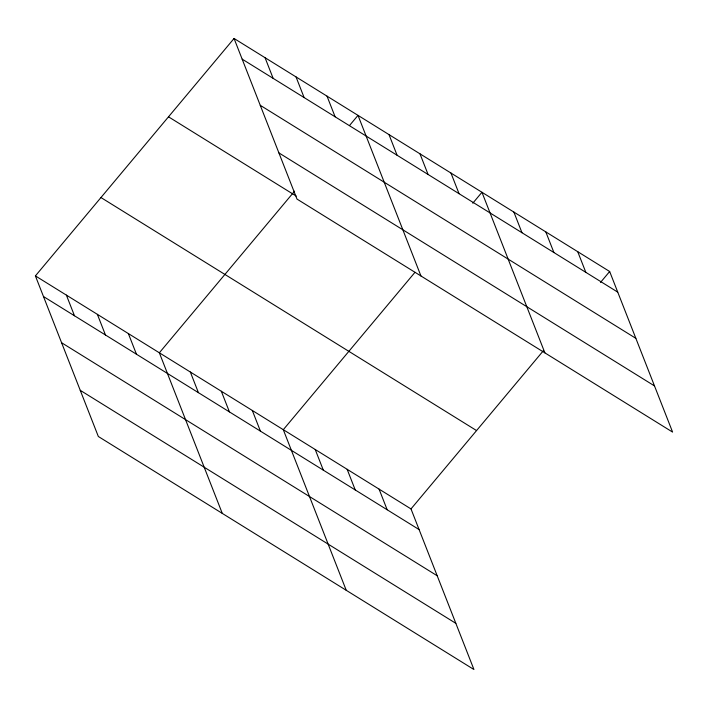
<?xml version="1.0" encoding="UTF-8"?>
<svg xmlns="http://www.w3.org/2000/svg" width="708" height="708" viewBox="0 0 708 708"><rect width="100%" height="100%" fill="white"/><g stroke="black" fill="none" stroke-linecap="round" stroke-linejoin="round"><path stroke-width="1.06" d="M35.4 275.899L411.003 508.919L473.944 669.529L98.341 436.5L35.4 275.899L234.056 38.471L609.659 271.5L672.6 432.101L296.997 199.081L234.056 38.471M294.563 191.195L159.344 352.796L222.285 513.397M349.548 125.484L358.009 115.369L420.95 275.978M414.994 272.297L283.297 429.694L346.239 590.295M472.794 203.223L481.953 192.266L544.894 352.876M411.003 508.919L543.399 350.69M600.499 282.448L609.659 271.5M242.154 59.127L617.748 292.147M260.252 105.306L635.855 338.336M278.899 152.893L654.502 385.922M168.504 116.82L296.201 196.054M100.961 197.541L476.555 430.57M43.498 296.546L419.092 529.575M61.596 342.734L437.19 575.754M80.243 390.32L455.846 623.341M577.737 251.694L585.826 272.341M545.806 231.879L553.904 252.535M513.884 212.073L521.973 232.728M450.969 173.044L459.058 193.7M419.977 153.822L428.075 174.469M388.993 134.591L397.091 155.247M327.016 96.146L335.114 116.802M296.033 76.924L304.121 97.571M265.049 57.693L273.138 78.349M379.072 489.113L387.17 509.769M347.15 469.307L355.239 489.963M315.219 449.5L323.317 470.147M252.314 410.463L260.402 431.119M221.321 391.241L229.419 411.897M190.337 372.019L198.426 392.674M128.36 333.565L136.458 354.221M97.377 314.343L105.465 334.999M66.384 295.121L74.482 315.768"/></g></svg>
